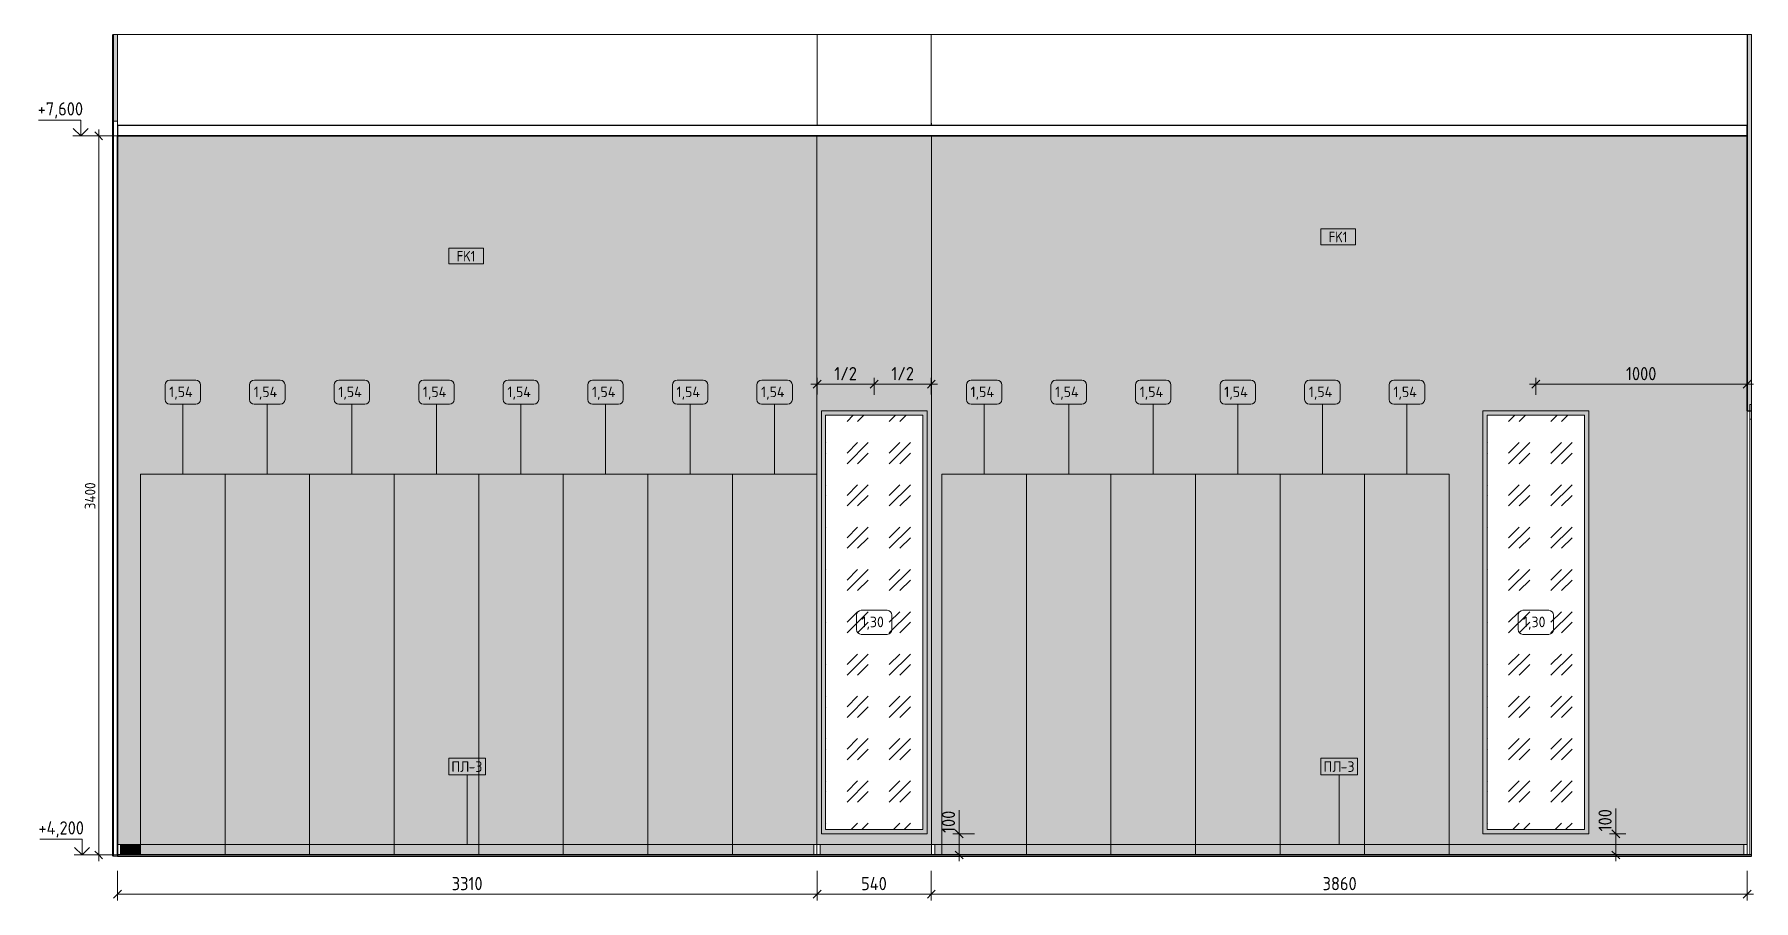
# Model space of a CAD drawing. Header units: millimetres. Extents: x 71854 to 109032, y -1987 to 27578.
# Drawn here: x 82865 to 90998, y 3984 to 8080 of the extents above; entities that cross this region are included whole.
import ezdxf

# ---------------------------------------------------------------- set-up
doc = ezdxf.new("R2010")
doc.units = ezdxf.units.MM
for name, color, linetype, lineweight in [('A-ANNO-DIMS', 7, 'Continuous', 9), ('A-ANNO-DIMS-25', 7, 'Continuous', 9), ('A-DOOR-FRAM-1', 7, 'Continuous', 9), ('A-DOOR-FRAM-2', 7, 'Continuous', 18), ('A-FLOR', 7, 'Continuous', 9), ('A-GENM', 7, 'Continuous', 9), ('A-GENM-IDEN', 7, 'Continuous', 9), ('A-WALL', 7, 'Continuous', 9), ('A-WALL-IDEN', 7, 'Continuous', 9), ('A-WALL-PATT', 7, 'Continuous', 9), ('G-ANNO-DIMS', 7, 'Continuous', 9), ('G-ANNO-DIMS-1', 7, 'Continuous', 20), ('I-FURN', 7, 'Continuous', 9), ('I-FURN-IDEN', 7, 'Continuous', 9), ('I-WALL', 7, 'Continuous', 9)]:
    doc.layers.add(name, color=color, linetype=linetype, lineweight=lineweight)
for name, color, linetype, lineweight, true_color in [('A-CLNG-FNSH-1', 7, 'Continuous', 30, 0x3c3c3c), ('A-FLOR-FNSH-1', 7, 'Continuous', 30, 0x3c3c3c), ('A-WALL-4', 7, 'Continuous', 30, 0x3c3c3c), ('A-WALL-6', 7, 'Continuous', 40, 0x3c3c3c), ('A-WALL-FNSH-3', 7, 'Continuous', 30, 0x3c3c3c), ('I-FURN-2', 7, 'Continuous', 9, 0xc0c0c0), ('I-FURN-4', 7, 'Continuous', 9, 0xacacac), ('I-FURN-6', 7, 'Continuous', 9, 0xa1a1a1), ('I-FURN-7', 7, 'Continuous', 9, 0x949494), ('I-WALL-1', 7, 'Continuous', 9, 0x787878)]:
    doc.layers.add(name, color=color, linetype=linetype, lineweight=lineweight, true_color=true_color)
doc.layers.add('I-FURN-3', color=7, linetype='Continuous', lineweight=9, true_color=0x7f7f7f, transparency=0.7)
doc.layers.add('I-FURN-5', color=7, linetype='Continuous', lineweight=9, true_color=0x303030, transparency=0.7)
doc.styles.add('GOST Common_1', font='GOST_Common.ttf', dxfattribs={"width": 0.9, "height": 50})
doc.styles.add('GOST Common_2', font='GOST_Common.ttf', dxfattribs={"height": 50})
doc.styles.add('ISOCPEUR_1', font='isocpeur.ttf', dxfattribs={"width": 0.9, "height": 62.5})
doc.styles.add('ISOCPEUR_2', font='isocpeur.ttf', dxfattribs={"width": 0.9, "height": 50})
doc.dimstyles.new('ISO-2_0_0_9К_Средний_округл2', dxfattribs={"dimscale": 304.8, "dimtxt": 49.799059, "dimasz": 0.123031, "dimexe": 0.098425, "dimexo": 0, "dimgap": 0, "dimtad": 1, "dimdec": 0, "dimrnd": 10, "dimzin": 0, "dimdsep": 46, "dimtxsty": 'ISOCPEUR_2', "dimblk1": 'OBLIQUE', "dimblk2": 'OBLIQUE', "dimsah": 1, "dimcen": 0.09, "dimdle": 0.098425, "dimazin": 0, "dimtfac": 1, "dimtdec": 4, "dimtix": 1, "dimtmove": 0, "dimatfit": 3, "dimfxl": 1, "dimtvp": 1, "dimtolj": 1, "dimtzin": 0, "dimarcsym": 2})
doc.dimstyles.new('ISO-2_5_0_9К_БОЛЬШОЙ_1', dxfattribs={"dimscale": 304.8, "dimtxt": 62.248823, "dimasz": 0.123031, "dimexe": 0.098425, "dimexo": 0.246063, "dimgap": 0, "dimtad": 1, "dimdec": 0, "dimrnd": 10, "dimzin": 0, "dimdsep": 46, "dimtxsty": 'ISOCPEUR_1', "dimblk1": 'OBLIQUE', "dimblk2": 'OBLIQUE', "dimsah": 1, "dimcen": 0.09, "dimdle": 0.098425, "dimazin": 0, "dimtfac": 1, "dimtdec": 4, "dimtix": 1, "dimtmove": 0, "dimatfit": 3, "dimfxl": 1, "dimtvp": 1, "dimtolj": 1, "dimtzin": 0, "dimarcsym": 2})
doc.dimstyles.new('ISO-2_5_0_9К_БОЛЬШОЙ_2', dxfattribs={"dimscale": 304.8, "dimtxt": 62.248823, "dimasz": 0.123031, "dimexe": 0.098425, "dimexo": 0.246063, "dimgap": 0, "dimtad": 1, "dimdec": 0, "dimrnd": 10, "dimzin": 0, "dimdsep": 46, "dimtxsty": 'ISOCPEUR_1', "dimblk1": 'OBLIQUE', "dimblk2": 'OBLIQUE', "dimsah": 1, "dimcen": 0.09, "dimdle": 0.098425, "dimazin": 0, "dimtfac": 1, "dimtdec": 4, "dimtix": 1, "dimtmove": 1, "dimatfit": 3, "dimfxl": 1, "dimtvp": 1, "dimtolj": 1, "dimtzin": 0, "dimarcsym": 2})

# ---------------------------------------------------------------- blocks, each defined once
blk = doc.blocks.new('110_Дверь_СКБ_1Ст_Внутренняя1 - Д-4 1100x2100h_су мгн-32375332-Развертка 2_15-1')
at = {"layer": 'A-DOOR-FRAM-1'}
for p, q in [((-18808, 4200), (-18808, 6260)), ((-18800, 6260), (-18800, 4200)), ((-18800, 6260), (-18800, 4200))]:
    blk.add_line(p, q, dxfattribs=at)
at = {"layer": 'A-DOOR-FRAM-2'}
for p, q in [((-18808, 6330), (-18808, 6260)), ((-18800, 6330), (-18808, 6330)), ((-18800, 6260), (-18800, 6330)), ((-18799.5, 6300), (-18800, 6300)), ((-18800, 6300), (-18800, 6260)), ((-18808, 6260), (-18800, 6260)), ((-18800, 6260), (-18799.5, 6260))]:
    blk.add_line(p, q, dxfattribs=at)
blk = doc.blocks.new('Зеркало обычное - 1_30-29573463-Развертка 2_15-1')
at = {"layer": 'I-FURN'}
h = blk.add_hatch(dxfattribs=at)
h.set_pattern_fill('FP_13', color=256, style=0, pattern_type=2)
h.set_pattern_definition([(45, (-22290.4, 4250), (-199.9995, 0), [141.421, -141.421]), (45, (-22240.4, 4250), (-199.9995, 0), [70.711, -212.132]), (45, (-22290.4, 4300), (-199.9995, 0), [70.711, -212.132])])
h.paths.add_polyline_path([(-23159.2, 4320), (-22720, 4320), (-22720, 6280), (-23180, 6280), (-23180, 4320)])
at = {"layer": 'I-FURN-5'}
h = blk.add_hatch(color=256, dxfattribs=at)
h.paths.add_polyline_path([(-23200, 4300), (-22700, 4300), (-22700, 6300), (-23200, 6300), (-23200, 4320)])
h.paths.add_polyline_path([(-22720, 4320), (-23180, 4320), (-23180, 6280), (-22720, 6280), (-22720, 4588.1)])
at = {"layer": 'I-FURN-2'}
for p, q in [((-23200, 6300), (-22700, 6300)), ((-23200, 4300), (-23200, 6300)), ((-23180, 6280), (-22720, 6280)), ((-23180, 4320), (-23180, 6280)), ((-23180, 6280), (-22720, 6280)), ((-23180, 4320), (-23180, 6280)), ((-22720, 4320), (-22720, 6280)), ((-22720, 6280), (-22720, 4320)), ((-22700, 4300), (-22700, 6300)), ((-22720, 4320), (-23180, 4320)), ((-22720, 4320), (-23180, 4320)), ((-22700, 4300), (-23200, 4300))]:
    blk.add_line(p, q, dxfattribs=at)
at = {"layer": 'I-FURN-6'}
for p, q in [((-22720, 6280), (-23180, 6280)), ((-23180, 4320), (-23180, 6280)), ((-22720, 6280), (-23180, 6280)), ((-23180, 6280), (-23180, 4320)), ((-22720, 6280), (-22720, 4320)), ((-22720, 4320), (-22720, 6280)), ((-23180, 4320), (-22720, 4320)), ((-23180, 4320), (-22720, 4320))]:
    blk.add_line(p, q, dxfattribs=at)
at = {"layer": 'I-FURN-7'}
for p, q in [((-22700, 6300), (-23200, 6300)), ((-23200, 4300), (-23200, 6300)), ((-22700, 6300), (-22700, 4300)), ((-23200, 4300), (-22700, 4300))]:
    blk.add_line(p, q, dxfattribs=at)
blk = doc.blocks.new('Зеркало обычное - 1_30-V2-Развертка 2_15-1')
at = {"layer": 'I-FURN'}
h = blk.add_hatch(dxfattribs=at)
h.set_pattern_fill('FP_14', color=256, style=0, pattern_type=2)
h.set_pattern_definition([(45, (-19160.64, 4250), (-199.9995, 0), [141.421, -141.421]), (45, (-19110.64, 4250), (-199.9995, 0), [70.711, -212.132]), (45, (-19160.64, 4300), (-199.9995, 0), [70.711, -212.132])])
h.paths.add_polyline_path([(-20012, 4320), (-19590.2, 4320), (-19590.2, 6280), (-20050.2, 6280), (-20050.2, 4320)])
at = {"layer": 'I-FURN-5'}
h = blk.add_hatch(color=256, dxfattribs=at)
h.paths.add_polyline_path([(-20070.2, 4300), (-19570.2, 4300), (-19570.2, 6300), (-20070.2, 6300), (-20070.2, 4320)])
h.paths.add_polyline_path([(-20012, 4320), (-20050.2, 4320), (-20050.2, 6280), (-19590.2, 6280), (-19590.2, 4320), (-19768.3, 4320)])
at = {"layer": 'I-FURN-2'}
for p, q in [((-20070.2, 6300), (-19570.2, 6300)), ((-20070.2, 4300), (-20070.2, 6300)), ((-20050.2, 6280), (-19590.2, 6280)), ((-20050.2, 4320), (-20050.2, 6280)), ((-20050.2, 6280), (-19590.2, 6280)), ((-20050.2, 4320), (-20050.2, 6280)), ((-19590.2, 4320), (-19590.2, 6280)), ((-19590.2, 6280), (-19590.2, 4320)), ((-19570.2, 4300), (-19570.2, 6300)), ((-19590.2, 4320), (-20050.2, 4320)), ((-19590.2, 4320), (-20050.2, 4320)), ((-19570.2, 4300), (-20070.2, 4300))]:
    blk.add_line(p, q, dxfattribs=at)
at = {"layer": 'I-FURN-6'}
for p, q in [((-19590.2, 6280), (-20050.2, 6280)), ((-20050.2, 4320), (-20050.2, 6280)), ((-19590.2, 6280), (-20050.2, 6280)), ((-20050.2, 6280), (-20050.2, 4320)), ((-19590.2, 6280), (-19590.2, 4320)), ((-19590.2, 4320), (-19590.2, 6280)), ((-20050.2, 4320), (-19590.2, 4320)), ((-20050.2, 4320), (-19590.2, 4320))]:
    blk.add_line(p, q, dxfattribs=at)
at = {"layer": 'I-FURN-7'}
for p, q in [((-19570.2, 6300), (-20070.2, 6300)), ((-20070.2, 4300), (-20070.2, 6300)), ((-19570.2, 6300), (-19570.2, 4300)), ((-20070.2, 4300), (-19570.2, 4300))]:
    blk.add_line(p, q, dxfattribs=at)
blk = doc.blocks.new('Шкаф параметрический - 1_54-26340625-Развертка 2_15-1')
at = {"layer": 'I-FURN-3'}
for points in [[(-23221, 4250), (-23221, 6000), (-23621, 6000), (-23621, 4250), (-23236, 4250)], [(-23621, 4200), (-23236, 4200), (-23236, 4250), (-23621, 4250), (-23621, 4220.7)]]:
    blk.add_hatch(color=256, dxfattribs=at).paths.add_polyline_path(points)
at = {"layer": 'I-FURN-2'}
for q in [(-23221, 6000), (-23621, 4200)]:
    blk.add_line((-23621, 6000), q, dxfattribs=at)
at = {"layer": 'I-FURN-4'}
for p, q in [((-23237.8, 6000), (-23621, 6000)), ((-23221, 6000), (-23604.2, 6000))]:
    blk.add_line(p, q, dxfattribs=at)
blk = doc.blocks.new('Шкаф параметрический - 1_54-V3-Развертка 2_15-1')
at = {"layer": 'I-FURN-3'}
for points in [[(-23643.6, 4250), (-23621, 4250), (-23621, 6000), (-24021, 6000), (-24021, 4250), (-23743.6, 4250)], [(-23643.6, 4200), (-23621, 4200), (-23621, 4250), (-24021, 4250), (-24021, 4200)]]:
    blk.add_hatch(color=256, dxfattribs=at).paths.add_polyline_path(points)
at = {"layer": 'I-FURN-2'}
for p, q in [((-24021, 6000), (-23621, 6000)), ((-24021, 6000), (-24021, 4200)), ((-23621, 4200), (-23621, 6000))]:
    blk.add_line(p, q, dxfattribs=at)
at = {"layer": 'I-FURN-4'}
for p, q in [((-23637.8, 6000), (-24021, 6000)), ((-23621, 6000), (-24004.2, 6000))]:
    blk.add_line(p, q, dxfattribs=at)
blk = doc.blocks.new('Шкаф параметрический - 1_54-V4-Развертка 2_15-1')
at = {"layer": 'I-FURN-3'}
for points in [[(-20230, 4250), (-20230, 6000), (-20630, 6000), (-20630, 4250)], [(-20230, 4200), (-20230, 4250), (-20630, 4250), (-20630, 4200)]]:
    blk.add_hatch(color=256, dxfattribs=at).paths.add_polyline_path(points)
at = {"layer": 'I-FURN-2'}
for p, q in [((-20630, 6000), (-20230, 6000)), ((-20630, 6000), (-20630, 4200)), ((-20230, 4200), (-20230, 6000))]:
    blk.add_line(p, q, dxfattribs=at)
at = {"layer": 'I-FURN-4'}
for p, q in [((-20246.8, 6000), (-20630, 6000)), ((-20230, 6000), (-20613.2, 6000))]:
    blk.add_line(p, q, dxfattribs=at)
blk = doc.blocks.new('Плинтус - Плинтус темный _ст_школа_-33448263-Развертка 2_15-1')
at = {"layer": 'A-GENM'}
for p, q in [((-26514.9, 4250), (-26529.9, 4250)), ((-26529.9, 4250), (-26529.9, 4200)), ((-26514.9, 4200), (-26514.9, 4250)), ((-26529.9, 4200), (-26514.9, 4200))]:
    blk.add_line(p, q, dxfattribs=at)
blk = doc.blocks.new('Плинтус - Плинтус темный _ст_школа_-32863391-Развертка 2_15-1')
at = {"layer": 'A-GENM'}
blk.add_hatch(color=256, dxfattribs=at).paths.add_polyline_path([(-26421, 4200), (-26421, 4250), (-26514.9, 4250), (-26514.9, 4200)])
for p, q in [((-26514.9, 4250), (-26421, 4250)), ((-26421, 4250), (-23236, 4250)), ((-26421, 4200), (-26514.9, 4200)), ((-23236, 4200), (-26421, 4200))]:
    blk.add_line(p, q, dxfattribs=at)
blk = doc.blocks.new('Плинтус - Плинтус темный _ст_школа_-32863386-Развертка 2_15-1')
at = {"layer": 'A-GENM'}
for p, q in [((-23221, 4250), (-23236, 4250)), ((-23236, 4250), (-23236, 4200)), ((-23221, 4250), (-23221, 4200))]:
    blk.add_line(p, q, dxfattribs=at)
blk = doc.blocks.new('Плинтус - Плинтус темный _ст_школа_-32863388-Развертка 2_15-1')
at = {"layer": 'A-GENM'}
blk.add_hatch(color=256, dxfattribs=at).paths.add_polyline_path([(-22680, 4200), (-22678.9, 4200), (-22678.9, 4250), (-23206, 4250), (-23206, 4200), (-22700, 4200)])
for p, q in [((-23221, 4200), (-23221, 4250)), ((-23221, 4250), (-23206, 4250)), ((-23206, 4250), (-22678.9, 4250)), ((-23206, 4250), (-23206, 4200)), ((-22678.9, 4250), (-22678.9, 4200))]:
    blk.add_line(p, q, dxfattribs=at)
blk = doc.blocks.new('Плинтус - Плинтус темный _ст_школа_-V5-Развертка 2_15-1')
at = {"layer": 'A-GENM'}
for p, q in [((-22678.9, 4250), (-22663.9, 4250)), ((-22663.9, 4250), (-22663.9, 4200))]:
    blk.add_line(p, q, dxfattribs=at)
blk = doc.blocks.new('Плинтус - Плинтус темный _ст_школа_-32863382-Развертка 2_15-1')
at = {"layer": 'A-GENM'}
h = blk.add_hatch(color=256, dxfattribs=at)
h.paths.add_polyline_path([(-22630, 4200), (-22630, 4250), (-22663.9, 4250), (-22663.9, 4200)])
h.paths.add_polyline_path([(-20230, 4200), (-18836, 4200), (-18836, 4250), (-20230, 4250)])
for p, q in [((-22663.9, 4250), (-22630, 4250)), ((-22630, 4250), (-20230, 4250)), ((-20230, 4250), (-18836, 4250)), ((-22630, 4200), (-22663.9, 4200)), ((-20230, 4200), (-22630, 4200)), ((-19768.3, 4200), (-20230, 4200))]:
    blk.add_line(p, q, dxfattribs=at)
blk = doc.blocks.new('Плинтус - Плинтус темный _ст_школа_-32863380-Развертка 2_15-1')
at = {"layer": 'A-GENM'}
for p, q in [((-18821, 4250), (-18836, 4250)), ((-18836, 4250), (-18836, 4200)), ((-18821, 4250), (-18821, 4200))]:
    blk.add_line(p, q, dxfattribs=at)
blk = doc.blocks.new('DIMBLOCK13-Развертка 2_15-1')
at = {"layer": 'A-ANNO-DIMS-25'}
for p, q in [((83258.2, 4125), (83258.2, 3984.2)), ((83258.2, 4014.2), (83258.2, 4120)), ((86568.2, 4125), (86568.2, 3984.2)), ((86568.2, 4014.2), (86568.2, 4120)), ((83258.2, 4014.2), (86568.2, 4014.2))]:
    blk.add_line(p, q, dxfattribs=at)
at = {"layer": 'A-ANNO-DIMS-25', "lineweight": 20}
for p, q in [((83258.2, 4014.2), (83239.5, 3995.4)), ((83258.2, 4014.2), (83277, 4032.9)), ((86568.2, 4014.2), (86549.5, 3995.4)), ((86568.2, 4014.2), (86587, 4032.9))]:
    blk.add_line(p, q, dxfattribs=at)
at = {"layer": 'A-ANNO-DIMS-25', "color": 0, "insert": (84839.6, 4095.8), "char_height": 62.5, "width": 176.691, "attachment_point": 1, "line_spacing_factor": 1.149209, "style": 'ISOCPEUR_1'}
blk.add_mtext('3310', dxfattribs=at)
blk = doc.blocks.new('_Oblique')
at = {"color": 0, "linetype": 'ByBlock', "lineweight": -2}
blk.add_line((-0.5, -0.5), (0.5, 0.5), dxfattribs=at)
blk = doc.blocks.new('DIMBLOCK14-Развертка 2_15-1')
at = {"layer": 'A-ANNO-DIMS-25'}
for p, q in [((86568.2, 4125), (86568.2, 3984.2)), ((86568.2, 4014.2), (86568.2, 4120)), ((87108.2, 4125), (87108.2, 3984.2)), ((87108.2, 4014.2), (87108.2, 4120)), ((86568.2, 4014.2), (87108.2, 4014.2))]:
    blk.add_line(p, q, dxfattribs=at)
at = {"layer": 'A-ANNO-DIMS-25', "lineweight": 20}
for p, q in [((86568.2, 4014.2), (86549.5, 3995.4)), ((86568.2, 4014.2), (86587, 4032.9)), ((87108.2, 4014.2), (87089.5, 3995.4)), ((87108.2, 4014.2), (87127, 4032.9))]:
    blk.add_line(p, q, dxfattribs=at)
at = {"layer": 'A-ANNO-DIMS-25', "color": 0, "insert": (86776, 4095.8), "char_height": 62.5, "width": 149.397, "attachment_point": 1, "line_spacing_factor": 1.149209, "style": 'ISOCPEUR_1'}
blk.add_mtext('540', dxfattribs=at)
blk = doc.blocks.new('DIMBLOCK15-Развертка 2_15-1')
at = {"layer": 'A-ANNO-DIMS-25'}
for p, q in [((87108.2, 4125), (87108.2, 3984.2)), ((87108.2, 4014.2), (87108.2, 4120)), ((90968.2, 4125), (90968.2, 3984.2)), ((90968.2, 4014.2), (90968.2, 4120)), ((87108.2, 4014.2), (90998.2, 4014.2))]:
    blk.add_line(p, q, dxfattribs=at)
at = {"layer": 'A-ANNO-DIMS-25', "lineweight": 20}
for p, q in [((87108.2, 4014.2), (87089.5, 3995.4)), ((87108.2, 4014.2), (87127, 4032.9)), ((90968.2, 4014.2), (90949.5, 3995.4)), ((90968.2, 4014.2), (90987, 4032.9))]:
    blk.add_line(p, q, dxfattribs=at)
at = {"layer": 'A-ANNO-DIMS-25', "color": 0, "insert": (88959.2, 4095.8), "char_height": 62.5, "width": 189.619, "attachment_point": 1, "line_spacing_factor": 1.149209, "style": 'ISOCPEUR_1'}
blk.add_mtext('3860', dxfattribs=at)
blk = doc.blocks.new('Высотные отметки - Стрелка_Верх-17668718-Развертка 2_15-1')
at = {"layer": 'G-ANNO-DIMS'}
for p, q in [((-26697.2, 4275), (-26897.2, 4275)), ((-26697.2, 4200), (-26697.2, 4275)), ((-26659.3, 4200), (-26734.3, 4200))]:
    blk.add_line(p, q, dxfattribs=at)
at = {"layer": 'G-ANNO-DIMS-1'}
for q in [(-26732.6, 4235.4), (-26661.8, 4235.4)]:
    blk.add_line((-26697.2, 4200), q, dxfattribs=at)
blk = doc.blocks.new('DIMBLOCK16-Развертка 2_15-1')
at = {"layer": 'A-ANNO-DIMS-25'}
for p, q in [((89938, 6425.5), (90998.2, 6425.5)), ((89968, 6375), (89968, 6455.5)), ((89968, 6425.5), (89968, 6375)), ((90968.2, 6377.1), (90968.2, 6455.5)), ((90968.2, 6425.5), (90968.2, 6377.1))]:
    blk.add_line(p, q, dxfattribs=at)
at = {"layer": 'A-ANNO-DIMS-25', "lineweight": 20}
for p, q in [((89968, 6425.5), (89949.2, 6406.8)), ((89968, 6425.5), (89986.7, 6444.3)), ((90968.2, 6425.5), (90949.5, 6406.8)), ((90968.2, 6425.5), (90987, 6444.3))]:
    blk.add_line(p, q, dxfattribs=at)
at = {"layer": 'A-ANNO-DIMS-25', "color": 0, "insert": (90394.5, 6507.2), "char_height": 62.5, "width": 176.691, "attachment_point": 1, "line_spacing_factor": 1.149209, "style": 'ISOCPEUR_1'}
blk.add_mtext('1000', dxfattribs=at)
blk = doc.blocks.new('DIMBLOCK17-Развертка 2_15-1')
at = {"layer": 'A-ANNO-DIMS-25'}
for p, q in [((90346, 4419.4), (90346, 4286.6)), ((90346, 4170), (90346, 4330)), ((90394.5, 4300), (90316, 4300)), ((90346, 4300), (90394.5, 4300)), ((90346, 4286.6), (90346, 4250)), ((90394.5, 4200), (90316, 4200)), ((90346, 4200), (90394.5, 4200))]:
    blk.add_line(p, q, dxfattribs=at)
at = {"layer": 'A-ANNO-DIMS-25', "lineweight": 20}
for p, q in [((90346, 4300), (90327.2, 4318.7)), ((90346, 4300), (90364.7, 4281.2)), ((90346, 4200), (90327.2, 4218.7)), ((90346, 4200), (90364.7, 4181.2))]:
    blk.add_line(p, q, dxfattribs=at)
at = {"layer": 'A-ANNO-DIMS-25', "color": 0, "insert": (90264.3, 4311.6), "char_height": 62.5, "width": 129.286, "attachment_point": 1, "rotation": 90, "line_spacing_factor": 1.149209, "style": 'ISOCPEUR_1'}
blk.add_mtext('100', dxfattribs=at)
blk = doc.blocks.new('Марка_Мебель - В прямоуг_Balcon_Марка-25523697-Развертка 2_15-1')
at = {"layer": 'I-FURN-IDEN'}
for p, q in [((-19904.1, 5334.4), (-19904.1, 5265.4)), ((-19881.6, 5356.9), (-19758.9, 5356.9)), ((-19736.4, 5334.4), (-19736.4, 5265.6)), ((-19881.8, 5243.1), (-19758.9, 5243.1))]:
    blk.add_line(p, q, dxfattribs=at)
for centre, radius, start, end in [((-19881.6, 5334.4), 22.5, 90, 180), ((-19758.9, 5334.4), 22.5, 0, 90), ((-19881.8, 5265.4), 22.3, 180, 270), ((-19758.9, 5265.6), 22.5, 270, 0)]:
    blk.add_arc(centre, radius, start, end, dxfattribs=at)
blk = doc.blocks.new('М_стена_0001 - Типоразмер_без рамки-25382661-Развертка 2_15-1')
at = {"layer": 'A-WALL-IDEN'}
for p, q in [((-24798.5, 7069.7), (-24961.7, 7069.7)), ((-24961.7, 7069.7), (-24961.7, 6994.7)), ((-24961.7, 6994.7), (-24798.5, 6994.7)), ((-24798.5, 6994.7), (-24798.5, 7069.7))]:
    blk.add_line(p, q, dxfattribs=at)
blk = doc.blocks.new('Mark Reiling - Mark Reiling-26174330-Развертка 2_15-1')
at = {"layer": 'A-GENM-IDEN'}
for p, q in [((-24962.2, 4657.8), (-24962.2, 4579)), ((-24962.2, 4657.8), (-24788.7, 4657.8)), ((-24788.7, 4657.8), (-24962.2, 4657.8)), ((-24962.2, 4657.8), (-24962.2, 4579)), ((-24788.7, 4579), (-24788.7, 4657.8)), ((-24788.7, 4579), (-24788.7, 4657.8)), ((-24962.2, 4579), (-24788.7, 4579)), ((-24962.2, 4579), (-24788.7, 4579))]:
    blk.add_line(p, q, dxfattribs=at)
blk = doc.blocks.new('DIMBLOCK18-Развертка 2_15-1')
at = {"layer": 'A-ANNO-DIMS-25'}
for p, q in [((86538.2, 6425.5), (86838.2, 6425.5)), ((86568.2, 6377.1), (86568.2, 6455.5)), ((86568.2, 6425.5), (86568.2, 6377.1)), ((86838.2, 6375), (86838.2, 6455.5)), ((86838.2, 6425.5), (86838.2, 6375))]:
    blk.add_line(p, q, dxfattribs=at)
at = {"layer": 'A-ANNO-DIMS-25', "lineweight": 20}
for p, q in [((86568.2, 6425.5), (86549.5, 6406.8)), ((86568.2, 6425.5), (86587, 6444.3)), ((86838.2, 6425.5), (86819.5, 6406.8)), ((86838.2, 6425.5), (86857, 6444.3))]:
    blk.add_line(p, q, dxfattribs=at)
at = {"layer": 'A-ANNO-DIMS-25', "color": 0, "insert": (86649.3, 6507.2), "char_height": 62.5, "width": 129.286, "attachment_point": 1, "line_spacing_factor": 1.149209, "style": 'ISOCPEUR_1'}
blk.add_mtext('1/2', dxfattribs=at)
blk = doc.blocks.new('DIMBLOCK19-Развертка 2_15-1')
at = {"layer": 'A-ANNO-DIMS-25', "lineweight": 20}
for p, q in [((86838.2, 6425.5), (86819.5, 6406.8)), ((86838.2, 6425.5), (86857, 6444.3)), ((87108.2, 6425.5), (87089.5, 6406.8)), ((87108.2, 6425.5), (87127, 6444.3))]:
    blk.add_line(p, q, dxfattribs=at)
at = {"layer": 'A-ANNO-DIMS-25'}
for p, q in [((86838.2, 6375), (86838.2, 6455.5)), ((86838.2, 6425.5), (87138.2, 6425.5)), ((86838.2, 6425.5), (86838.2, 6375)), ((87108.2, 6377.1), (87108.2, 6455.5)), ((87108.2, 6425.5), (87108.2, 6377.1))]:
    blk.add_line(p, q, dxfattribs=at)
at = {"layer": 'A-ANNO-DIMS-25', "color": 0, "insert": (86919.3, 6507.2), "char_height": 62.5, "width": 129.286, "attachment_point": 1, "line_spacing_factor": 1.149209, "style": 'ISOCPEUR_1'}
blk.add_mtext('1/2', dxfattribs=at)
blk = doc.blocks.new('DIMBLOCK20-Развертка 2_15-1')
at = {"layer": 'A-ANNO-DIMS-25'}
for p, q in [((87239.8, 4411.9), (87239.8, 4279.1)), ((87239.8, 4330), (87239.8, 4170)), ((87313.2, 4300), (87209.8, 4300)), ((87239.8, 4300), (87313.2, 4300)), ((87239.8, 4279.1), (87239.8, 4250)), ((87191.3, 4200), (87269.8, 4200)), ((87239.8, 4200), (87191.3, 4200))]:
    blk.add_line(p, q, dxfattribs=at)
at = {"layer": 'A-ANNO-DIMS-25', "lineweight": 20}
for p, q in [((87239.8, 4300), (87221, 4318.7)), ((87239.8, 4300), (87258.5, 4281.2)), ((87239.8, 4200), (87221, 4218.7)), ((87239.8, 4200), (87258.5, 4181.2))]:
    blk.add_line(p, q, dxfattribs=at)
at = {"layer": 'A-ANNO-DIMS-25', "color": 0, "insert": (87158.1, 4304.1), "char_height": 62.5, "width": 129.286, "attachment_point": 1, "rotation": 90, "line_spacing_factor": 1.149209, "style": 'ISOCPEUR_1'}
blk.add_mtext('100', dxfattribs=at)
blk = doc.blocks.new('DIMBLOCK21-Развертка 2_15-1')
at = {"layer": 'A-ANNO-DIMS-25'}
for p, q in [((83258.2, 7600), (83139.4, 7600)), ((83169.4, 4170), (83169.4, 7630)), ((83169.4, 7600), (83258.2, 7600)), ((83260.5, 4200), (83139.4, 4200)), ((83169.4, 4200), (83260.5, 4200))]:
    blk.add_line(p, q, dxfattribs=at)
at = {"layer": 'A-ANNO-DIMS-25', "lineweight": 20}
for p, q in [((83169.4, 7600), (83150.6, 7618.8)), ((83169.4, 7600), (83188.1, 7581.2)), ((83169.4, 4200), (83150.6, 4218.7)), ((83169.4, 4200), (83188.1, 4181.2))]:
    blk.add_line(p, q, dxfattribs=at)
at = {"layer": 'A-ANNO-DIMS-25', "color": 0, "insert": (83104, 5834.4), "char_height": 50, "width": 157.442, "attachment_point": 1, "rotation": 90, "line_spacing_factor": 1.149209, "style": 'ISOCPEUR_2'}
blk.add_mtext('3400', dxfattribs=at)

msp = doc.modelspace()

# ---------------------------------------------------------------- hatches: boundary and pattern name
at = {"layer": 'A-WALL-PATT'}
h = msp.add_hatch(color=256, dxfattribs=at)
h.paths.add_polyline_path([(87109.2, 4250), (87109.2, 4250), (87109.2, 7600), (87108.2, 7600), (87108.2, 4250)])
h.paths.add_polyline_path([(87108.2, 7650), (87109.2, 7650), (87109.2, 7660), (87108.2, 7660)])
msp.add_hatch(color=256, dxfattribs=at).paths.add_polyline_path([(83259.2, 4250), (83367.2, 4250), (83367.2, 6000), (86567.2, 6000), (86567.2, 7600), (83259.2, 7600), (83259.2, 4916.1)])
h = msp.add_hatch(color=256, dxfattribs=at)
h.paths.add_polyline_path([(86567.2, 4250), (87108.2, 4250), (87108.2, 7600), (86567.2, 7600), (86567.2, 4250)])
h.paths.add_polyline_path([(86629, 4300), (86588.2, 4300), (86588.2, 6300), (87088.2, 6300), (87088.2, 4300), (87068.2, 4300)])
h = msp.add_hatch(color=256, dxfattribs=at)
h.paths.add_polyline_path([(87109.2, 4250), (87158.2, 4250), (87158.2, 6000), (89558.2, 6000), (89558.2, 4250), (90967.2, 4250), (90967.2, 7600), (87109.2, 7600), (87109.2, 4584.1)])
h.paths.add_polyline_path([(90198, 4300), (89718, 4300), (89718, 6300), (90218, 6300), (90218, 4300)])
at = {"layer": 'I-WALL'}
h = msp.add_hatch(color=256, dxfattribs=at)
h.paths.add_polyline_path([(83238.2, 4195), (83258.2, 4195), (83258.2, 4200), (83238.2, 4200)])
h.paths.add_polyline_path([(83238.2, 7670), (83258.2, 7670), (83258.2, 8080), (83238.2, 8080), (83238.2, 7940.8)])
at = {"layer": 'I-WALL-1'}
h = msp.add_hatch(dxfattribs=at)
h.set_pattern_fill('FP_15', color=256, style=0, pattern_type=2)
h.set_pattern_definition([(0, (109768.205, 0), (30.48, 7.62), [2.515, -20.345, 2.515, -20.345, -121.92]), (0, (109768.205, 0), (30.48, 7.62), [-45.72, 2.515, -43.205, 2.515, -20.345, -53.34]), (0, (109768.205, 0), (30.48, 7.62), [-114.3, 2.515, -12.725, 2.515, -35.585]), (120, (109779.635, 3.81), (-21.8391136, 22.5864543), [2.515, -20.345, 2.515, -20.345, -121.92]), (120, (109779.635, 3.81), (-21.8391136, 22.5864543), [-45.72, 2.515, -43.205, 2.515, -20.345, -53.34]), (120, (109779.635, 3.81), (-21.8391136, 22.5864543), [-114.3, 2.515, -12.725, 2.515, -35.585]), (240, (109783.445, 19.05), (-8.6408864, -30.2064543), [2.515, -20.345, 2.515, -20.345, -121.92]), (240, (109783.445, 19.05), (-8.6408864, -30.2064543), [-45.72, 2.515, -43.205, 2.515, -20.345, -53.34]), (240, (109783.445, 19.05), (-8.6408864, -30.2064543), [-114.3, 2.515, -12.725, 2.515, -35.585])])
h.paths.add_polyline_path([(90968.2, 6300), (90988.2, 6300), (90988, 8080), (90968.2, 8080), (90968.2, 7108.7)])

# ---------------------------------------------------------------- linework, layer by layer
at = {"layer": 'A-CLNG-FNSH-1'}
for p, q in [((90967.2, 7650), (83258.2, 7650)), ((83258.2, 7650), (83258.2, 7600)), ((90967.2, 7600), (90967.2, 7650)), ((90967.2, 7601), (83258.2, 7601)), ((83259.2, 7600), (90967.2, 7600))]:
    msp.add_line(p, q, dxfattribs=at)
at = {"layer": 'A-FLOR'}
for p, q in [((83238.1, 8080), (90988.7, 8080)), ((83258.2, 4195), (83238.1, 4195))]:
    msp.add_line(p, q, dxfattribs=at)
at = {"layer": 'A-FLOR-FNSH-1'}
for p, q in [((83258.2, 4200), (83258.2, 4195)), ((83258.2, 4195), (90988.7, 4195)), ((90988.7, 4200), (83259.2, 4200))]:
    msp.add_line(p, q, dxfattribs=at)
at = {"layer": 'A-GENM-IDEN'}
for p, q in [((84912.7, 4250), (84912.7, 4578)), ((89038.3, 4250), (89038.3, 4578))]:
    msp.add_line(p, q, dxfattribs=at)
at = {"layer": 'A-WALL'}
msp.add_line((90988.2, 8080.1), (90988.2, 6300), dxfattribs=at)
at = {"layer": 'A-WALL-4'}
for p, q in [((90968.2, 8080.1), (90968.2, 7600)), ((90968.2, 6300), (90988.2, 6300))]:
    msp.add_line(p, q, dxfattribs=at)
at = {"layer": 'A-WALL-6'}
msp.add_line((83238.2, 4194.6), (83238.2, 8080.1), dxfattribs=at)
at = {"layer": 'A-WALL-FNSH-3'}
for p, q in [((83258.2, 7600), (83258.2, 4200)), ((83259.2, 7600), (83258.2, 7600)), ((83259.2, 4200), (83259.2, 7600)), ((90968.2, 7600), (90967.2, 7600)), ((90967.2, 7600), (90967.2, 6300)), ((90968.2, 6300), (90968.2, 7600)), ((90967.2, 6300), (90968.2, 6300)), ((83258.2, 4200), (83259.2, 4200))]:
    msp.add_line(p, q, dxfattribs=at)
at = {"layer": 'G-ANNO-DIMS'}
for p, q in [((83397.5, 7600), (83084.5, 7600)), ((83301, 4200), (83091, 4200))]:
    msp.add_line(p, q, dxfattribs=at)
at = {"layer": 'I-FURN-IDEN'}
for p, q in [((83567.2, 6000), (83567.2, 6331)), ((83967.2, 6000), (83967.2, 6331)), ((84367.2, 6000), (84367.2, 6331)), ((84767.2, 6000), (84767.2, 6331)), ((85167.2, 6000), (85167.2, 6331)), ((85567.2, 6000), (85567.2, 6331)), ((85967.2, 6000), (85967.2, 6331)), ((86367.2, 6000), (86367.2, 6331)), ((87358.2, 6000), (87358.2, 6331)), ((87758.2, 6000), (87758.2, 6331)), ((88158.2, 6000), (88158.2, 6331)), ((88558.2, 6000), (88558.2, 6331)), ((88958.2, 6000), (88958.2, 6331)), ((89358.2, 6000), (89358.2, 6331))]:
    msp.add_line(p, q, dxfattribs=at)
at = {"layer": 'I-WALL'}
for p, q in [((83258.2, 7650), (83258.2, 8080)), ((86568.2, 8080), (86568.2, 7650)), ((87108.2, 8080), (87108.2, 7650)), ((83258.2, 7670), (83238.2, 7670)), ((83238.2, 7670), (83238.2, 4200)), ((87108.2, 7660), (87109.2, 7660)), ((87109.2, 7660), (87109.2, 7650)), ((86567.2, 7600), (86567.2, 4200)), ((87109.2, 7600), (87109.2, 4250)), ((90967.2, 4200), (90967.2, 6300)), ((90968.2, 4200), (90968.2, 6300)), ((90988.2, 6300), (90988.7, 6300)), ((83238.2, 4200), (83258.2, 4200)), ((90988.2, 4200), (90988.2, 4194.6))]:
    msp.add_line(p, q, dxfattribs=at)

# ---------------------------------------------------------------- block references
at = {"layer": 'A-DOOR-FRAM-1'}
msp.add_blockref('110_Дверь_СКБ_1Ст_Внутренняя1 - Д-4 1100x2100h_су мгн-32375332-Развертка 2_15-1', (109788.2, 0), dxfattribs=at)
at = {"layer": 'A-GENM'}
for name in ['Плинтус - Плинтус темный _ст_школа_-33448263-Развертка 2_15-1', 'Плинтус - Плинтус темный _ст_школа_-32863391-Развертка 2_15-1', 'Плинтус - Плинтус темный _ст_школа_-32863386-Развертка 2_15-1', 'Плинтус - Плинтус темный _ст_школа_-32863388-Развертка 2_15-1', 'Плинтус - Плинтус темный _ст_школа_-V5-Развертка 2_15-1', 'Плинтус - Плинтус темный _ст_школа_-32863382-Развертка 2_15-1', 'Плинтус - Плинтус темный _ст_школа_-32863380-Развертка 2_15-1']:
    msp.add_blockref(name, (109788.2, 0), dxfattribs=at)
at = {"layer": 'A-GENM-IDEN'}
for p in [(109788.2, 0), (113913.7, 0)]:
    msp.add_blockref('Mark Reiling - Mark Reiling-26174330-Развертка 2_15-1', p, dxfattribs=at)
at = {"layer": 'A-WALL-IDEN'}
for p in [(113913.3, 91), (109788.2, 0)]:
    msp.add_blockref('М_стена_0001 - Типоразмер_без рамки-25382661-Развертка 2_15-1', p, dxfattribs=at)
at = {"layer": 'G-ANNO-DIMS'}
for p in [(109781.7, 3400), (109788.2, 0)]:
    msp.add_blockref('Высотные отметки - Стрелка_Верх-17668718-Развертка 2_15-1', p, dxfattribs=at)
at = {"layer": 'I-FURN-2'}
for name, p in [('Зеркало обычное - 1_30-29573463-Развертка 2_15-1', (109788.2, 0)), ('Зеркало обычное - 1_30-V2-Развертка 2_15-1', (109788.2, 0)), ('Шкаф параметрический - 1_54-V3-Развертка 2_15-1', (107388.2, 0)), ('Шкаф параметрический - 1_54-V3-Развертка 2_15-1', (107788.2, 0)), ('Шкаф параметрический - 1_54-V3-Развертка 2_15-1', (108188.2, 0)), ('Шкаф параметрический - 1_54-V3-Развертка 2_15-1', (108588.2, 0)), ('Шкаф параметрический - 1_54-V3-Развертка 2_15-1', (108988.2, 0)), ('Шкаф параметрический - 1_54-V3-Развертка 2_15-1', (109388.2, 0)), ('Шкаф параметрический - 1_54-V3-Развертка 2_15-1', (109788.2, 0)), ('Шкаф параметрический - 1_54-26340625-Развертка 2_15-1', (109788.2, 0)), ('Шкаф параметрический - 1_54-V4-Развертка 2_15-1', (107788.2, 0)), ('Шкаф параметрический - 1_54-V4-Развертка 2_15-1', (108188.2, 0)), ('Шкаф параметрический - 1_54-V4-Развертка 2_15-1', (108588.2, 0)), ('Шкаф параметрический - 1_54-V4-Развертка 2_15-1', (108988.2, 0)), ('Шкаф параметрический - 1_54-V4-Развертка 2_15-1', (109388.2, 0)), ('Шкаф параметрический - 1_54-V4-Развертка 2_15-1', (109788.2, 0))]:
    msp.add_blockref(name, p, dxfattribs=at)
at = {"layer": 'I-FURN-IDEN'}
for p in [(103387.4, 1087.9), (103787.4, 1087.9), (104187.4, 1087.9), (104587.4, 1087.9), (104987.4, 1087.9), (105387.4, 1087.9), (105787.4, 1087.9), (106187.4, 1087.9), (107178.5, 1087.9), (107578.5, 1087.9), (107978.5, 1087.9), (108378.5, 1087.9), (108778.5, 1087.9), (109178.5, 1087.9), (106658.4, 0), (109788.2, 0)]:
    msp.add_blockref('Марка_Мебель - В прямоуг_Balcon_Марка-25523697-Развертка 2_15-1', p, dxfattribs=at)

# ---------------------------------------------------------------- texts
at = {"layer": 'A-GENM-IDEN', "char_height": 50, "attachment_point": 1, "style": 'GOST Common_2'}
for s, insert, width in [('ПЛ', (84837.6, 4642.8), 98.207), ('-3', (84918.6, 4642.8), 86.181), ('ПЛ', (88963.1, 4642.8), 98.207), ('-3', (89044.2, 4642.8), 86.181)]:
    msp.add_mtext(s, dxfattribs=dict(at, insert=insert, width=width))
at = {"layer": 'A-WALL-IDEN', "char_height": 50, "width": 111.835, "attachment_point": 1, "style": 'GOST Common_1'}
for insert in [(88988.3, 7147.1), (84863.2, 7056.1)]:
    msp.add_mtext('FK1', dxfattribs=dict(at, insert=insert))
at = {"layer": 'I-FURN-IDEN', "char_height": 50, "attachment_point": 1, "style": 'GOST Common_2'}
for s, insert, width in [('1,54', (83503.1, 6414.7), 146.308), ('1,54', (83903.1, 6414.7), 146.308), ('1,54', (84303.1, 6414.7), 146.308), ('1,54', (84703.1, 6414.7), 146.308), ('1,54', (85103.1, 6414.7), 146.308), ('1,54', (85503.1, 6414.7), 146.308), ('1,54', (85903.1, 6414.7), 146.308), ('1,54', (86303.1, 6414.7), 146.308), ('1,54', (87294.1, 6414.7), 146.308), ('1,54', (87694.1, 6414.7), 146.308), ('1,54', (88094.1, 6414.7), 146.308), ('1,54', (88494.1, 6414.7), 146.308), ('1,54', (88894.1, 6414.7), 146.308), ('1,54', (89294.1, 6414.7), 146.308), ('1,30', (86777.5, 5326.8), 138.291), ('1,30', (89907.2, 5326.8), 138.291)]:
    msp.add_mtext(s, dxfattribs=dict(at, insert=insert, width=width))

# ---------------------------------------------------------------- dimensions: what is measured, and where the dimension line sits
at = {"layer": 'A-ANNO-DIMS'}
for base, p1, p2, picture, middle in [((86838.2, 6425.5), (86568.2, 6452.1), (86838.2, 6300), 'DIMBLOCK18-Развертка 2_15-1', (86703.2, 6456.8)), ((87108.2, 6425.5), (86838.2, 6300), (87108.2, 6452.1), 'DIMBLOCK19-Развертка 2_15-1', (86973.2, 6456.8))]:
    dim = msp.add_linear_dim(base=base, p1=p1, p2=p2, text='1/2', dimstyle='ISO-2_5_0_9К_БОЛЬШОЙ_1', override={"dimpost": '<>', "dimfxl": 309.877048}, dxfattribs=at)
    dim.commit()
    dim.dimension.update_dxf_attribs({"geometry": picture, "text_midpoint": middle})
for base, p1, p2, override, picture, middle in [((90968.2, 6425.5), (89968, 6300), (90968.2, 6452.1), {"dimpost": '<>', "dimfxl": 1011.736089}, 'DIMBLOCK16-Развертка 2_15-1', (90468.1, 6456.8)), ((86568.2, 4014.2), (83258.2, 4200), (86568.2, 4200), {"dimpost": '<>', "dimfxl": 3310}, 'DIMBLOCK13-Развертка 2_15-1', (84913.2, 4045.4)), ((87108.2, 4014.2), (86568.2, 4200), (87108.2, 4200), {"dimpost": '<>', "dimfxl": 540}, 'DIMBLOCK14-Развертка 2_15-1', (86838.2, 4045.4)), ((90968.2, 4014.2), (87108.2, 4200), (90968.2, 4200), {"dimpost": '<>', "dimfxl": 3859.99987}, 'DIMBLOCK15-Развертка 2_15-1', (89038.2, 4045.4))]:
    dim = msp.add_linear_dim(base=base, p1=p1, p2=p2, dimstyle='ISO-2_5_0_9К_БОЛЬШОЙ_1', override=override, dxfattribs=at)
    dim.commit()
    dim.dimension.update_dxf_attribs({"geometry": picture, "text_midpoint": middle})
for base, p1, p2, override, picture, middle in [((87239.8, 4200), (87238.2, 4300), (87266.3, 4200), {"dimpost": '<>', "dimfxl": 103.863361}, 'DIMBLOCK20-Развертка 2_15-1', (87199.8, 4368.8)), ((90346, 4300), (90319.5, 4200), (90319.5, 4300), {"dimpost": '<>', "dimfxl": 100}, 'DIMBLOCK17-Развертка 2_15-1', (90306, 4376.3))]:
    dim = msp.add_linear_dim(base=base, p1=p1, p2=p2, angle=90, dimstyle='ISO-2_5_0_9К_БОЛЬШОЙ_2', override=override, dxfattribs=at)
    dim.commit()
    dim.dimension.update_dxf_attribs({"geometry": picture, "text_midpoint": middle, "dimtype": 160, "text_rotation": 90})

# ---------------------------------------------------------------- next in the draw order: texts
at = {"layer": 'G-ANNO-DIMS', "char_height": 62.5, "attachment_point": 1, "line_spacing_factor": 1.149209, "style": 'ISOCPEUR_1', "bg_fill": 3, "box_fill_scale": 1.25, "bg_fill_color": 256, "bg_fill_true_color": 13158600, "bg_fill_transparency": 0}
for s, insert, width in [('+7,600', (82880.9, 7759.2), 254.705), ('+4,200', (82884.6, 4359.2), 261.428)]:
    msp.add_mtext(s, dxfattribs=dict(at, insert=insert, width=width))

# ---------------------------------------------------------------- next in the draw order: dimensions: what is measured, and where the dimension line sits
at = {"layer": 'A-ANNO-DIMS'}
dim = msp.add_linear_dim(base=(83169.4, 7600), p1=(83260.5, 4200), p2=(83258.2, 7600), angle=90, dimstyle='ISO-2_0_0_9К_Средний_округл2', override={"dimpost": '<>', "dimfxl": 3400.000797}, dxfattribs=at)
dim.commit()
dim.dimension.update_dxf_attribs({"geometry": 'DIMBLOCK21-Развертка 2_15-1', "text_midpoint": (83144.4, 5900)})

doc.saveas('drawing.dxf')
